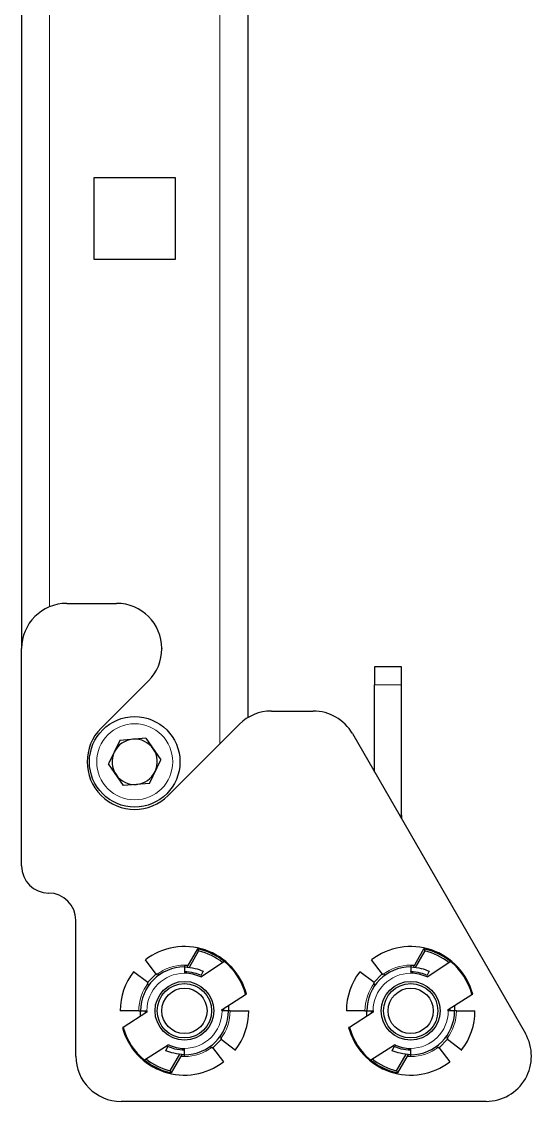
# Model space of a CAD drawing. Header units: millimetres. Extents: x -403 to 1106, y 650 to 1898.
# Drawn here: x 341.7 to 398.1, y 831.4 to 950.6 of the extents above; entities that cross this region are included whole.
import ezdxf

# ---------------------------------------------------------------- set-up
doc = ezdxf.new("R2010")
doc.units = ezdxf.units.MM

msp = doc.modelspace()

# ---------------------------------------------------------------- linework, layer by layer
at = {"color": 8, "linetype": 'Continuous', "lineweight": 18}
for p, q in [((344.82, 1745.36), (344.82, 885.98)), ((363.62, 870.83), (363.62, 1745.36)), ((380.72, 877.36), (383.72, 877.36)), ((383.48, 862.96), (383.72, 862.96))]:
    msp.add_line(p, q, dxfattribs=at)
at = {"color": 7, "linetype": 'Continuous', "lineweight": 25}
for p, q in [((366.72, 1745.36), (366.72, 873.73)), ((341.72, 1716.16), (341.72, 881.36)), ((358.72, 933.36), (349.72, 933.36)), ((349.72, 933.36), (349.72, 924.36)), ((358.72, 924.36), (358.72, 933.36)), ((349.72, 924.36), (358.72, 924.36)), ((346.72, 886.36), (352.22, 886.36)), ((341.72, 857.36), (341.72, 881.36)), ((357.22, 881.36), (357.22, 881.35)), ((383.72, 879.36), (380.72, 879.36)), ((380.72, 879.36), (380.72, 877.36)), ((383.72, 877.36), (383.72, 879.36)), ((355.76, 877.82), (350.51, 872.57)), ((380.72, 867.73), (380.72, 877.36)), ((383.72, 862.96), (383.72, 877.36)), ((369.33, 874.47), (373.95, 874.47)), ((357.93, 865.14), (365.79, 873)), ((378.28, 871.97), (397.39, 838.86)), ((352.58, 871.23), (351.34, 868.63)), ((355.46, 871.46), (352.58, 871.23)), ((355.46, 871.46), (357.1, 869.09)), ((352.98, 866.25), (351.34, 868.63)), ((355.86, 866.48), (357.1, 869.09)), ((355.86, 866.48), (352.98, 866.25)), ((383.72, 862.96), (383.7, 862.57)), ((347.72, 836.36), (347.72, 851.36)), ((360.02, 846.17), (361.19, 848.2)), ((361.29, 847.97), (360.23, 846.14)), ((361.19, 848.2), (361.29, 847.97)), ((385.02, 846.17), (386.19, 848.2)), ((386.29, 847.97), (385.23, 846.14)), ((386.19, 848.2), (386.29, 847.97)), ((356.61, 845.41), (355.4, 846.99)), ((364.14, 846.79), (361.53, 845.09)), ((381.61, 845.41), (380.4, 846.99)), ((389.14, 846.79), (386.53, 845.09)), ((355.67, 844.47), (354.09, 845.68)), ((359.72, 846.41), (359.72, 846.21)), ((359.72, 846.41), (360.14, 846.39)), ((359.72, 846.21), (359.72, 845.51)), ((359.72, 845.66), (359.75, 845.7)), ((359.96, 845.68), (359.87, 845.5)), ((361.77, 845.75), (361.56, 845.3)), ((380.67, 844.47), (379.09, 845.68)), ((384.72, 846.41), (384.72, 846.21)), ((384.72, 846.41), (385.14, 846.39)), ((384.72, 846.21), (384.72, 845.51)), ((384.72, 845.66), (384.75, 845.7)), ((384.96, 845.68), (384.87, 845.5)), ((386.77, 845.75), (386.56, 845.3)), ((356.55, 845.4), (355.68, 844.53)), ((381.55, 845.4), (380.68, 844.53)), ((363.87, 841.49), (366.48, 843.18)), ((366.44, 843.16), (366.58, 843.19)), ((388.87, 841.49), (391.48, 843.18)), ((391.44, 843.16), (391.58, 843.19)), ((364.57, 841.94), (364.57, 841.36)), ((389.57, 841.94), (389.57, 841.36)), ((354.67, 841.36), (352.62, 841.36)), ((355.57, 841.23), (352.96, 839.53)), ((354.67, 841.36), (354.87, 841.36)), ((354.87, 841.36), (355.57, 841.36)), ((354.87, 840.77), (354.87, 841.36)), ((355.37, 841.36), (355.37, 841.1)), ((364.57, 841.36), (363.87, 841.36)), ((364.07, 841.36), (364.07, 841.62)), ((364.77, 841.36), (364.57, 841.36)), ((364.77, 841.36), (366.82, 841.36)), ((379.67, 841.36), (377.62, 841.36)), ((380.57, 841.23), (377.96, 839.53)), ((379.67, 841.36), (379.87, 841.36)), ((379.87, 841.36), (380.57, 841.36)), ((379.87, 840.77), (379.87, 841.36)), ((380.37, 841.36), (380.37, 841.1)), ((389.57, 841.36), (388.87, 841.36)), ((389.07, 841.36), (389.07, 841.62)), ((389.77, 841.36), (389.57, 841.36)), ((389.77, 841.36), (391.82, 841.36)), ((353, 839.56), (352.86, 839.52)), ((378, 839.56), (377.86, 839.52)), ((355.31, 835.93), (357.92, 837.62)), ((357.67, 836.96), (357.88, 837.41)), ((359.48, 837.04), (359.58, 837.21)), ((359.72, 836.51), (359.72, 837.21)), ((362.83, 837.3), (364.04, 835.72)), ((362.89, 837.32), (363.76, 838.19)), ((363.78, 838.24), (365.36, 837.03)), ((380.31, 835.93), (382.92, 837.62)), ((382.67, 836.96), (382.88, 837.41)), ((384.48, 837.04), (384.58, 837.21)), ((384.72, 836.51), (384.72, 837.21)), ((387.83, 837.3), (389.04, 835.72)), ((387.89, 837.32), (388.76, 838.19)), ((388.78, 838.24), (390.36, 837.03)), ((358.15, 834.74), (359.21, 836.58)), ((359.43, 836.55), (358.25, 834.51)), ((359.72, 836.31), (359.3, 836.32)), ((359.72, 837.06), (359.7, 837.01)), ((359.72, 836.31), (359.72, 836.51)), ((383.15, 834.74), (384.21, 836.58)), ((384.43, 836.55), (383.25, 834.51)), ((384.72, 836.31), (384.3, 836.32)), ((384.72, 837.06), (384.7, 837.01)), ((384.72, 836.31), (384.72, 836.51)), ((358.15, 834.74), (358.25, 834.51)), ((383.15, 834.74), (383.25, 834.51)), ((393.06, 831.36), (352.72, 831.36))]:
    msp.add_line(p, q, dxfattribs=at)
for centre, radius in [((354.22, 868.86), 5), ((359.72, 841.36), 3.25), ((359.72, 841.36), 3), ((384.72, 841.36), 3.25), ((384.72, 841.36), 3), ((359.72, 841.36), 2.5), ((384.72, 841.36), 2.5)]:
    msp.add_circle(centre, radius, dxfattribs=at)
at = {"color": 8, "linetype": 'Continuous', "lineweight": 18}
msp.add_circle((354.22, 868.86), 4.2, dxfattribs=at)
at = {"color": 7, "linetype": 'Continuous', "lineweight": 25}
for centre, radius, start, end in [((346.72, 881.36), 5, 90, 180), ((352.22, 881.36), 5, 0, 90), ((352.22, 881.35), 5, 315, 0), ((369.33, 869.47), 5, 90, 135), ((373.95, 869.47), 5, 30, 90), ((354.22, 868.86), 5.25, 135, 315), ((354.22, 868.86), 2.5, 94.5743, 154.5743), ((354.22, 868.86), 2.5, 34.5743, 94.5743), ((354.22, 868.86), 2.5, 154.5743, 214.5743), ((354.22, 868.86), 2.5, 334.5743, 34.5743), ((354.22, 868.86), 2.5, 214.5743, 274.5743), ((354.22, 868.86), 2.5, 274.5743, 334.5743), ((344.72, 857.36), 3, 180, 270), ((344.72, 851.36), 3, 0, 90), ((359.72, 841.36), 7.1, 15, 127.5), ((359.72, 841.36), 7, 50.8871, 77.8871), ((359.72, 841.36), 6.8, 51.4319, 76.6644), ((384.72, 841.36), 7.1, 15, 127.5), ((384.72, 841.36), 7, 50.8871, 77.8871), ((384.72, 841.36), 6.8, 51.4319, 76.6644), ((359.72, 841.36), 7, 15.1129, 50.8871), ((384.72, 841.36), 7, 15.1129, 50.8871), ((359.72, 841.36), 7.1, 142.5, 180), ((359.72, 841.36), 4.85, 90, 180), ((359.72, 841.36), 4.15, 64.203, 90), ((384.72, 841.36), 7.1, 142.5, 180), ((384.72, 841.36), 4.85, 90, 180), ((384.72, 841.36), 4.15, 64.203, 90), ((359.72, 841.36), 4.15, 180, 181.797), ((359.72, 841.36), 4.85, 270, 0), ((359.72, 841.36), 4.15, 0, 1.797), ((359.72, 841.36), 7.1, 322.5, 0), ((384.72, 841.36), 4.15, 180, 181.797), ((384.72, 841.36), 4.85, 270, 0), ((384.72, 841.36), 4.15, 0, 1.797), ((384.72, 841.36), 7.1, 322.5, 0), ((359.72, 841.36), 7, 195.1129, 230.8871), ((384.72, 841.36), 7, 195.1129, 230.8871), ((359.72, 841.36), 7.1, 195, 307.5), ((384.72, 841.36), 7.1, 195, 307.5), ((393.06, 836.36), 5, 270, 30), ((359.72, 841.36), 4.15, 244.203, 270), ((384.72, 841.36), 4.15, 244.203, 270), ((352.72, 836.36), 5, 180, 270), ((359.72, 841.36), 6.8, 231.4319, 256.6644), ((384.72, 841.36), 6.8, 231.4319, 256.6644), ((359.72, 841.36), 7, 230.8871, 257.8871), ((384.72, 841.36), 7, 230.8871, 257.8871)]:
    msp.add_arc(centre, radius, start, end, dxfattribs=at)
at = {"color": 8, "linetype": 'Continuous', "lineweight": 18}
for centre, radius, start, end in [((359.72, 841.36), 4.15, 90, 180), ((359.72, 841.36), 5.05, 90, 127.5), ((384.72, 841.36), 4.15, 90, 180), ((384.72, 841.36), 5.05, 90, 127.5), ((359.72, 841.36), 5.05, 142.5, 180), ((384.72, 841.36), 5.05, 142.5, 180), ((359.72, 841.36), 4.15, 270, 0), ((359.72, 841.36), 5.05, 322.5, 0), ((384.72, 841.36), 4.15, 270, 0), ((384.72, 841.36), 5.05, 322.5, 0), ((359.72, 841.36), 5.05, 270, 307.5), ((384.72, 841.36), 5.05, 270, 307.5)]:
    msp.add_arc(centre, radius, start, end, dxfattribs=at)
at = {"color": 7, "linetype": 'Continuous', "lineweight": 25}
for points, knots in [([(359.72, 846.21), (360.12, 846.17), (360.82, 846.11), (361.48, 845.86), (361.77, 845.75)], [0, 0, 0, 0, 0.559866, 1, 1, 1, 1]), ([(359.72, 845.71), (360.08, 845.68), (360.71, 845.64), (361.3, 845.4), (361.56, 845.3)], [0, 0, 0, 0, 0.5597848, 1, 1, 1, 1]), ([(384.72, 846.21), (385.12, 846.17), (385.82, 846.11), (386.48, 845.86), (386.77, 845.75)], [0, 0, 0, 0, 0.559866, 1, 1, 1, 1]), ([(384.72, 845.71), (385.08, 845.68), (385.71, 845.64), (386.3, 845.4), (386.56, 845.3)], [0, 0, 0, 0, 0.5597848, 1, 1, 1, 1]), ([(355.77, 844.17), (355.69, 844.3), (355.6, 844.45), (355.71, 844.48), (355.73, 844.48)], [0, 0, 0, 0, 0.832234, 1, 1, 1, 1]), ([(356.91, 845.31), (356.78, 845.38), (356.63, 845.48), (356.6, 845.37), (356.59, 845.35)], [0, 0, 0, 0, 0.832234, 1, 1, 1, 1]), ([(380.77, 844.17), (380.69, 844.3), (380.6, 844.45), (380.71, 844.48), (380.73, 844.48)], [0, 0, 0, 0, 0.8322341, 1, 1, 1, 1]), ([(381.91, 845.31), (381.78, 845.38), (381.63, 845.48), (381.6, 845.37), (381.59, 845.35)], [0, 0, 0, 0, 0.832234, 1, 1, 1, 1]), ([(363.67, 838.54), (363.75, 838.41), (363.85, 838.26), (363.74, 838.23), (363.72, 838.23)], [0, 0, 0, 0, 0.8322341, 1, 1, 1, 1]), ([(388.67, 838.54), (388.75, 838.41), (388.85, 838.26), (388.74, 838.23), (388.72, 838.23)], [0, 0, 0, 0, 0.8322341, 1, 1, 1, 1]), ([(359.72, 837.01), (359.37, 837.03), (358.73, 837.08), (358.14, 837.31), (357.88, 837.41)], [0, 0, 0, 0, 0.5597848, 1, 1, 1, 1]), ([(362.54, 837.41), (362.66, 837.33), (362.82, 837.23), (362.84, 837.34), (362.85, 837.36)], [0, 0, 0, 0, 0.832234, 1, 1, 1, 1]), ([(384.72, 837.01), (384.37, 837.03), (383.73, 837.08), (383.14, 837.31), (382.88, 837.41)], [0, 0, 0, 0, 0.559785, 1, 1, 1, 1]), ([(387.54, 837.41), (387.66, 837.33), (387.82, 837.23), (387.84, 837.34), (387.85, 837.36)], [0, 0, 0, 0, 0.8322341, 1, 1, 1, 1]), ([(359.72, 836.51), (359.33, 836.54), (358.62, 836.6), (357.96, 836.85), (357.67, 836.96)], [0, 0, 0, 0, 0.559866, 1, 1, 1, 1]), ([(384.72, 836.51), (384.33, 836.54), (383.62, 836.6), (382.96, 836.85), (382.67, 836.96)], [0, 0, 0, 0, 0.559866, 1, 1, 1, 1])]:
    msp.add_open_spline(points, degree=3, knots=knots, dxfattribs=at)

doc.saveas('drawing.dxf')
